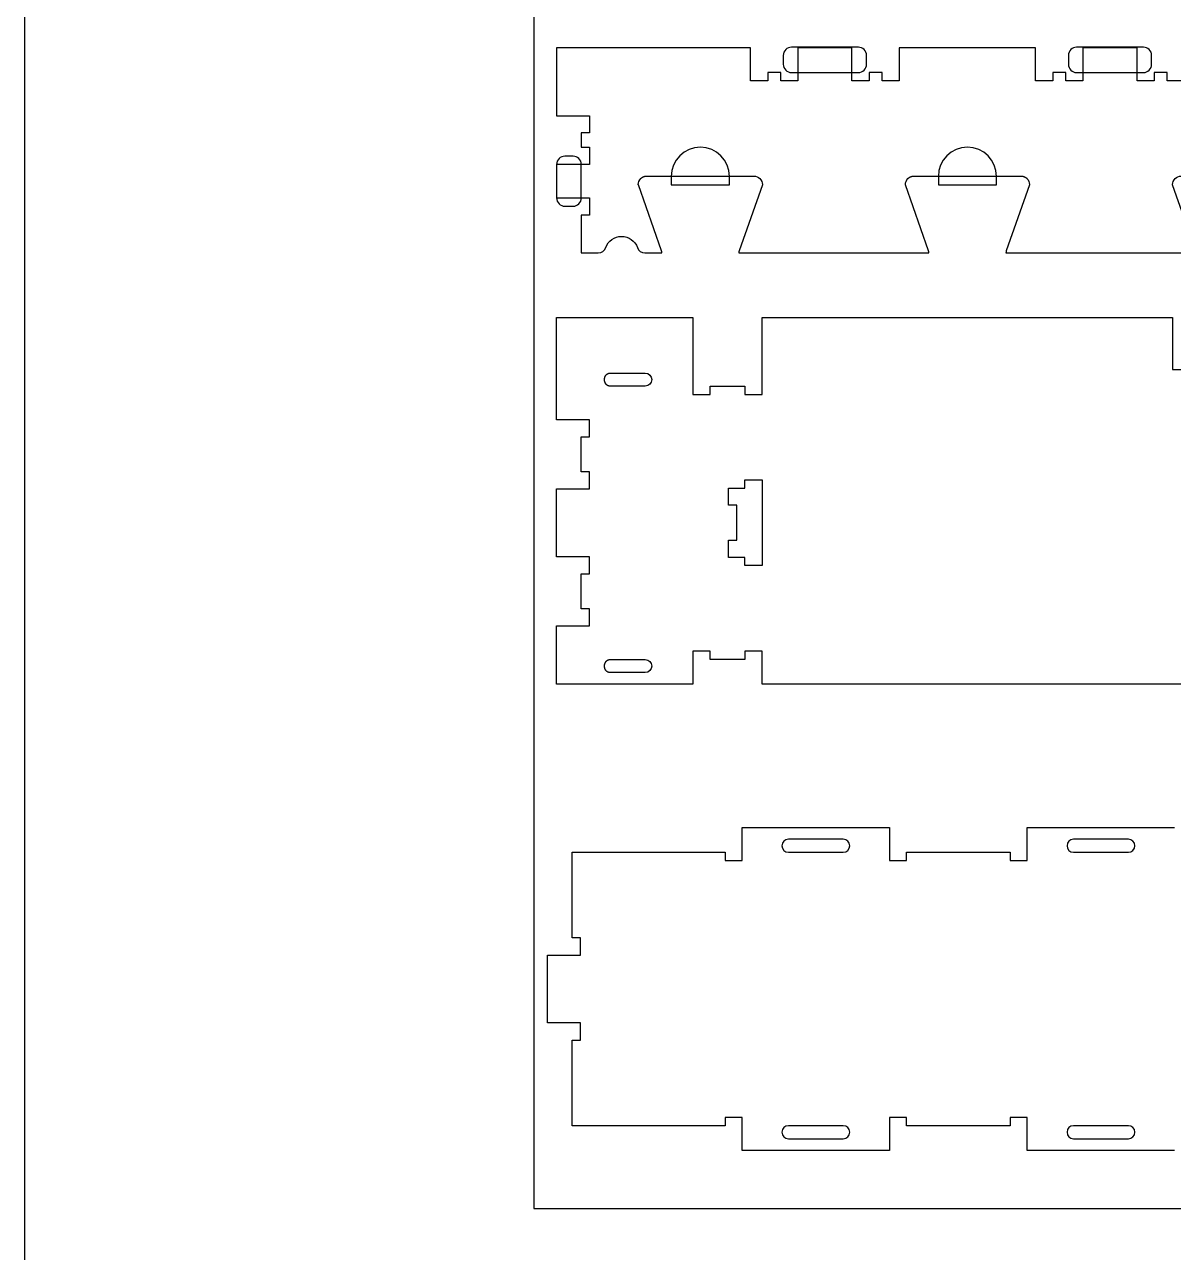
# Model space of a CAD drawing. Extents: x 0 to 4485, y 0 to 8771.
# Drawn here: x 0 to 838, y 3731 to 4627 of the extents above; entities that cross this region are included whole.
import ezdxf

# ---------------------------------------------------------------- set-up
doc = ezdxf.new("R2010")
doc.units = 0
for name, color, linetype in [('0_SHEET_SPRUCEPLY_2440X122', 1, 'CONTINUOUS'), ('3_ANYTOOL_CUTTHROUGH_INSID', 4, 'CONTINUOUS'), ('4_ANYTOOL_CUTTHROUGH_OUTSI', 5, 'CONTINUOUS'), ('5_ANYTOOL_HALF_MILL_9MM_IN', 3, 'CONTINUOUS'), ('DONOTCUT', 7, 'CONTINUOUS')]:
    doc.layers.add(name, color=color, linetype=linetype)

msp = doc.modelspace()

# ---------------------------------------------------------------- linework, layer by layer
at = {"layer": '0_SHEET_SPRUCEPLY_2440X122'}
msp.add_lwpolyline([(371.7, 4982.59), (371.7, 3762.59), (2811.7, 3762.59), (2811.7, 4982.59)], close=True, dxfattribs=at)
at = {"layer": '3_ANYTOOL_CUTTHROUGH_INSID', "color": 4}
for points in [[(452.9, 4372.16, -1), (452.9, 4362.66), (427.16, 4362.66), (427.06, 4362.66), (426.96, 4362.67), (426.86, 4362.67), (426.77, 4362.68), (426.67, 4362.7), (426.57, 4362.71), (426.48, 4362.73), (426.38, 4362.75), (426.28, 4362.77), (426.18, 4362.8), (426.08, 4362.83), (425.99, 4362.86), (425.89, 4362.89), (425.8, 4362.93), (425.7, 4362.97), (425.61, 4363.02), (425.51, 4363.06), (425.42, 4363.11), (425.32, 4363.17), (425.23, 4363.22), (425.14, 4363.28), (425.05, 4363.34), (424.97, 4363.41), (424.88, 4363.47), (424.8, 4363.54), (424.71, 4363.62), (424.63, 4363.69), (424.55, 4363.77), (424.47, 4363.85), (424.4, 4363.93), (424.33, 4364.01), (424.25, 4364.1), (424.18, 4364.19), (424.12, 4364.28), (424.05, 4364.37), (423.99, 4364.46), (423.93, 4364.56), (423.87, 4364.66), (423.81, 4364.75), (423.76, 4364.85), (423.71, 4364.96), (423.66, 4365.06), (423.61, 4365.16), (423.56, 4365.27), (423.52, 4365.37), (423.48, 4365.48), (423.44, 4365.58), (423.41, 4365.69), (423.38, 4365.8), (423.35, 4365.91), (423.32, 4366.01), (423.29, 4366.12), (423.27, 4366.23), (423.25, 4366.34), (423.23, 4366.45), (423.21, 4366.56), (423.2, 4366.67), (423.18, 4366.77), (423.17, 4366.88), (423.16, 4366.98), (423.16, 4367.09), (423.15, 4367.2), (423.15, 4367.3), (423.15, 4367.41), (423.15, 4367.52), (423.15, 4367.63), (423.16, 4367.73), (423.16, 4367.84), (423.17, 4367.94), (423.18, 4368.05), (423.2, 4368.16), (423.21, 4368.26), (423.23, 4368.37), (423.25, 4368.48), (423.27, 4368.59), (423.29, 4368.7), (423.32, 4368.81), (423.35, 4368.92), (423.38, 4369.02), (423.41, 4369.13), (423.44, 4369.24), (423.48, 4369.35), (423.52, 4369.45), (423.56, 4369.56), (423.61, 4369.66), (423.66, 4369.77), (423.71, 4369.87), (423.76, 4369.97), (423.81, 4370.07), (423.87, 4370.17), (423.93, 4370.26), (423.99, 4370.36), (424.05, 4370.45), (424.12, 4370.55), (424.18, 4370.64), (424.25, 4370.73), (424.33, 4370.81), (424.4, 4370.89), (424.47, 4370.98), (424.55, 4371.06), (424.63, 4371.13), (424.71, 4371.21), (424.8, 4371.28), (424.88, 4371.35), (424.97, 4371.42), (425.05, 4371.48), (425.14, 4371.54), (425.23, 4371.6), (425.32, 4371.66), (425.42, 4371.71), (425.51, 4371.76), (425.61, 4371.81), (425.7, 4371.85), (425.8, 4371.89), (425.89, 4371.93), (425.99, 4371.96), (426.08, 4372), (426.18, 4372.03), (426.28, 4372.05), (426.38, 4372.08), (426.48, 4372.1), (426.57, 4372.11), (426.67, 4372.13), (426.77, 4372.14), (426.86, 4372.15), (426.96, 4372.16), (427.06, 4372.16), (427.16, 4372.16)], [(452.9, 4153.66), (427.16, 4153.66), (427.06, 4153.66), (426.96, 4153.67), (426.86, 4153.67), (426.77, 4153.68), (426.67, 4153.7), (426.57, 4153.71), (426.48, 4153.73), (426.38, 4153.75), (426.28, 4153.77), (426.18, 4153.8), (426.08, 4153.83), (425.99, 4153.86), (425.89, 4153.89), (425.8, 4153.93), (425.7, 4153.97), (425.61, 4154.02), (425.51, 4154.06), (425.42, 4154.11), (425.32, 4154.17), (425.23, 4154.22), (425.14, 4154.28), (425.05, 4154.34), (424.97, 4154.41), (424.88, 4154.47), (424.8, 4154.54), (424.71, 4154.62), (424.63, 4154.69), (424.55, 4154.77), (424.47, 4154.85), (424.4, 4154.93), (424.33, 4155.01), (424.25, 4155.1), (424.18, 4155.19), (424.12, 4155.28), (424.05, 4155.37), (423.99, 4155.46), (423.93, 4155.56), (423.87, 4155.66), (423.81, 4155.75), (423.76, 4155.85), (423.71, 4155.96), (423.66, 4156.06), (423.61, 4156.16), (423.56, 4156.27), (423.52, 4156.37), (423.48, 4156.48), (423.44, 4156.58), (423.41, 4156.69), (423.38, 4156.8), (423.35, 4156.91), (423.32, 4157.01), (423.29, 4157.12), (423.27, 4157.23), (423.25, 4157.34), (423.23, 4157.45), (423.21, 4157.56), (423.2, 4157.67), (423.18, 4157.77), (423.17, 4157.88), (423.16, 4157.98), (423.16, 4158.09), (423.15, 4158.2), (423.15, 4158.3), (423.15, 4158.41), (423.15, 4158.52), (423.15, 4158.63), (423.16, 4158.73), (423.16, 4158.84), (423.17, 4158.94), (423.18, 4159.05), (423.2, 4159.16), (423.21, 4159.26), (423.23, 4159.37), (423.25, 4159.48), (423.27, 4159.59), (423.29, 4159.7), (423.32, 4159.81), (423.35, 4159.92), (423.38, 4160.02), (423.41, 4160.13), (423.44, 4160.24), (423.48, 4160.35), (423.52, 4160.45), (423.56, 4160.56), (423.61, 4160.66), (423.66, 4160.77), (423.71, 4160.87), (423.76, 4160.97), (423.81, 4161.07), (423.87, 4161.17), (423.93, 4161.26), (423.99, 4161.36), (424.05, 4161.45), (424.12, 4161.55), (424.18, 4161.64), (424.25, 4161.73), (424.33, 4161.81), (424.4, 4161.89), (424.47, 4161.98), (424.55, 4162.06), (424.63, 4162.13), (424.71, 4162.21), (424.8, 4162.28), (424.88, 4162.35), (424.97, 4162.42), (425.05, 4162.48), (425.14, 4162.54), (425.23, 4162.6), (425.32, 4162.66), (425.42, 4162.71), (425.51, 4162.76), (425.61, 4162.81), (425.7, 4162.85), (425.8, 4162.89), (425.89, 4162.93), (425.99, 4162.96), (426.08, 4163), (426.18, 4163.03), (426.28, 4163.05), (426.38, 4163.08), (426.48, 4163.1), (426.57, 4163.11), (426.67, 4163.13), (426.77, 4163.14), (426.86, 4163.15), (426.96, 4163.16), (427.06, 4163.16), (427.16, 4163.16), (452.9, 4163.16, -1)], [(597.35, 4022.53, 1), (597.35, 4032.03), (557.35, 4032.03, 1), (557.35, 4022.53)], [(805.35, 4022.53, 1), (805.35, 4032.03), (765.35, 4032.03, 1), (765.35, 4022.53)], [(597.35, 3823.03), (557.35, 3823.03, 1), (557.35, 3813.53), (597.35, 3813.53, 1)], [(805.35, 3823.03), (765.35, 3823.03, 1), (765.35, 3813.53), (805.35, 3813.53, 1)]]:
    msp.add_lwpolyline(points, format="xyb", close=True, dxfattribs=at)
msp.add_lwpolyline([(537.9, 4231.71), (525.65, 4231.71), (525.65, 4237.71), (513.65, 4237.71), (513.65, 4250.21), (519.65, 4250.21), (519.65, 4275.71), (513.65, 4275.71), (513.65, 4288.21), (525.65, 4288.21), (525.65, 4294.21), (538.15, 4294.21), (538.15, 4231.71)], close=True, dxfattribs=at)
at = {"layer": '4_ANYTOOL_CUTTHROUGH_OUTSI', "color": 5}
for points in [[(846.22, 4585.46), (833.72, 4585.46), (833.72, 4585.71), (833.72, 4591.46), (824.22, 4591.46), (824.22, 4585.71), (824.22, 4585.46), (811.72, 4585.46), (811.72, 4585.71), (811.72, 4609.46), (772.22, 4609.46), (772.22, 4585.71), (772.22, 4585.46), (759.72, 4585.46), (759.72, 4585.71), (759.72, 4591.46), (750.22, 4591.46), (750.22, 4585.71), (750.22, 4585.46), (737.72, 4585.46), (737.72, 4585.71), (737.72, 4609.46), (638.22, 4609.46), (638.22, 4585.71), (638.22, 4585.46), (625.72, 4585.46), (625.72, 4585.71), (625.72, 4591.46), (616.22, 4591.46), (616.22, 4585.71), (616.22, 4585.46), (603.72, 4585.46), (603.72, 4585.71), (603.72, 4609.46), (564.22, 4609.46), (564.22, 4585.71), (564.22, 4585.46), (551.72, 4585.46), (551.72, 4585.71), (551.72, 4591.46), (542.22, 4591.46), (542.22, 4585.71), (542.22, 4585.46), (529.72, 4585.46), (529.72, 4585.71), (529.72, 4609.46), (388.22, 4609.46), (388.22, 4559.96), (412.22, 4559.96), (412.22, 4547.46), (406.22, 4547.46), (406.22, 4536.96), (412.22, 4536.96), (412.22, 4524.46), (388.22, 4524.46), (388.22, 4499.96), (412.22, 4499.96), (412.22, 4487.46), (406.22, 4487.46), (406.22, 4459.96), (418.63, 4459.96), (418.63, 4459.96, 0.317837), (424.05, 4463.79, -0.317837), (435.6, 4471.96, -0.317837), (447.15, 4463.79, 0.317837), (452.57, 4459.96), (464.97, 4459.96, 0.061485), (464.73, 4461.35), (447.84, 4509.63), (447.82, 4509.67), (447.82, 4509.71), (447.82, 4509.71, -0.198912), (449.65, 4514.13), (449.76, 4514.23), (449.87, 4514.34), (449.98, 4514.44), (450.1, 4514.54), (450.22, 4514.63), (450.34, 4514.72), (450.46, 4514.81), (450.59, 4514.9), (450.72, 4514.98), (450.85, 4515.07), (450.98, 4515.14), (451.12, 4515.22), (451.26, 4515.29), (451.4, 4515.36), (451.54, 4515.42), (451.68, 4515.48), (451.83, 4515.54), (451.97, 4515.6), (452.12, 4515.65), (452.27, 4515.69), (452.41, 4515.74), (452.56, 4515.78), (452.71, 4515.81), (452.87, 4515.84), (453.02, 4515.87), (453.17, 4515.89), (453.32, 4515.91), (453.47, 4515.93), (453.62, 4515.94), (453.77, 4515.95), (453.92, 4515.96), (454.07, 4515.96), (532.07, 4515.96, -0.414214), (538.32, 4509.71), (538.32, 4509.67), (538.31, 4509.63), (521.41, 4461.35), (521.41, 4461.35, 0.061485), (521.18, 4459.96), (659.87, 4459.96, 0.061485), (659.63, 4461.35), (642.74, 4509.63), (642.72, 4509.67), (642.72, 4509.71), (642.72, 4509.71, -0.198912), (644.55, 4514.13), (644.66, 4514.23), (644.77, 4514.34), (644.88, 4514.44), (645, 4514.54), (645.12, 4514.63), (645.24, 4514.72), (645.36, 4514.81), (645.49, 4514.9), (645.62, 4514.98), (645.75, 4515.07), (645.88, 4515.14), (646.02, 4515.22), (646.16, 4515.29), (646.3, 4515.36), (646.44, 4515.42), (646.58, 4515.48), (646.73, 4515.54), (646.87, 4515.6), (647.02, 4515.65), (647.17, 4515.69), (647.31, 4515.74), (647.46, 4515.78), (647.61, 4515.81), (647.77, 4515.84), (647.92, 4515.87), (648.07, 4515.89), (648.22, 4515.91), (648.37, 4515.93), (648.52, 4515.94), (648.67, 4515.95), (648.82, 4515.96), (648.97, 4515.96), (726.97, 4515.96), (727.12, 4515.96), (727.27, 4515.95), (727.42, 4515.94), (727.58, 4515.93), (727.73, 4515.91), (727.88, 4515.89), (728.03, 4515.87), (728.18, 4515.84), (728.33, 4515.81), (728.48, 4515.78), (728.63, 4515.74), (728.78, 4515.69), (728.93, 4515.65), (729.07, 4515.6), (729.22, 4515.54), (729.36, 4515.48), (729.51, 4515.42), (729.65, 4515.36), (729.79, 4515.29), (729.93, 4515.22), (730.06, 4515.14), (730.19, 4515.07), (730.33, 4514.98), (730.45, 4514.9), (730.58, 4514.81), (730.71, 4514.72), (730.83, 4514.63), (730.95, 4514.54), (731.06, 4514.44), (731.17, 4514.34), (731.28, 4514.23), (731.39, 4514.13, -0.198912), (733.22, 4509.71), (733.22, 4509.67), (733.21, 4509.63), (716.31, 4461.35), (716.31, 4461.35, 0.061485), (716.08, 4459.96), (854.77, 4459.96, 0.061485)], [(854.53, 4461.35), (837.64, 4509.63), (837.62, 4509.67), (837.62, 4509.71), (837.62, 4509.71, -0.414214), (843.87, 4515.96)]]:
    msp.add_lwpolyline(points, format="xyb", dxfattribs=at)
for points in [[(1138.15, 4145.16), (538.15, 4145.16), (538.15, 4169.16), (525.65, 4169.16), (525.65, 4163.16), (500.15, 4163.16), (500.15, 4169.16), (487.65, 4169.16), (487.65, 4145.16), (388.15, 4145.16), (388.15, 4187.66), (412.15, 4187.66), (412.15, 4200.16), (406.15, 4200.16), (406.15, 4225.66), (412.15, 4225.66), (412.15, 4238.16), (388.15, 4238.16), (388.15, 4287.66), (412.15, 4287.66), (412.15, 4300.16), (406.15, 4300.16), (406.15, 4325.66), (412.15, 4325.66), (412.15, 4338.16), (388.15, 4338.16), (388.15, 4412.66), (487.65, 4412.66), (487.65, 4356.66), (500.15, 4356.66), (500.15, 4362.66), (525.65, 4362.66), (525.65, 4356.66), (538.15, 4356.66), (538.15, 4412.66), (837.65, 4412.66), (837.65, 4374.75), (850.15, 4374.75)], [(839.1, 3805.03), (731.6, 3805.03), (731.6, 3829.03), (719.1, 3829.03), (719.1, 3823.03), (643.6, 3823.03), (643.6, 3829.03), (631.1, 3829.03), (631.1, 3805.03), (523.6, 3805.03), (523.6, 3829.03), (511.1, 3829.03), (511.1, 3823.03), (399.6, 3823.03), (399.6, 3885.53), (405.6, 3885.53), (405.6, 3898.03), (381.6, 3898.03), (381.6, 3947.53), (405.6, 3947.53), (405.6, 3960.03), (399.6, 3960.03), (399.6, 4022.53), (511.1, 4022.53), (511.1, 4016.53), (523.6, 4016.53), (523.6, 4040.53), (631.1, 4040.53), (631.1, 4016.53), (643.6, 4016.53), (643.6, 4022.53), (719.1, 4022.53), (719.1, 4016.53), (731.6, 4016.53), (731.6, 4040.53), (839.1, 4040.53)]]:
    msp.add_lwpolyline(points, dxfattribs=at)
at = {"layer": '5_ANYTOOL_HALF_MILL_9MM_IN'}
for points in [[(559.6, 4609.96, 0.414214), (553.6, 4603.96), (553.6, 4597.46, 0.414214), (559.6, 4591.46), (608.35, 4591.46, 0.414214), (614.35, 4597.46), (614.35, 4603.96, 0.414214), (608.35, 4609.96)], [(767.6, 4609.96, 0.414214), (761.6, 4603.96), (761.6, 4597.46, 0.414214), (767.6, 4591.46), (816.35, 4591.46, 0.414214), (822.35, 4597.46), (822.35, 4603.96, 0.414214), (816.35, 4609.96)], [(514.32, 4515.71, 1), (471.82, 4515.71), (471.82, 4515.46), (471.82, 4509.46), (514.32, 4509.46), (514.32, 4515.46), (514.32, 4515.71)], [(709.22, 4515.71, 1), (666.72, 4515.71), (666.72, 4515.46), (666.72, 4509.46), (709.22, 4509.46), (709.22, 4515.46), (709.22, 4515.71)], [(394.22, 4530.46, 0.414214), (388.22, 4524.46), (388.22, 4499.96, 0.414214), (394.22, 4493.96), (400.22, 4493.96, 0.414214), (406.22, 4499.96), (406.22, 4524.46, 0.414214), (400.22, 4530.46)]]:
    msp.add_lwpolyline(points, format="xyb", close=True, dxfattribs=at)
at = {"layer": 'DONOTCUT'}
msp.add_lwpolyline([(0, 0), (3183.41, 0), (3183.41, 5593.43), (0, 5593.43)], close=True, dxfattribs=at)

doc.saveas('drawing.dxf')
